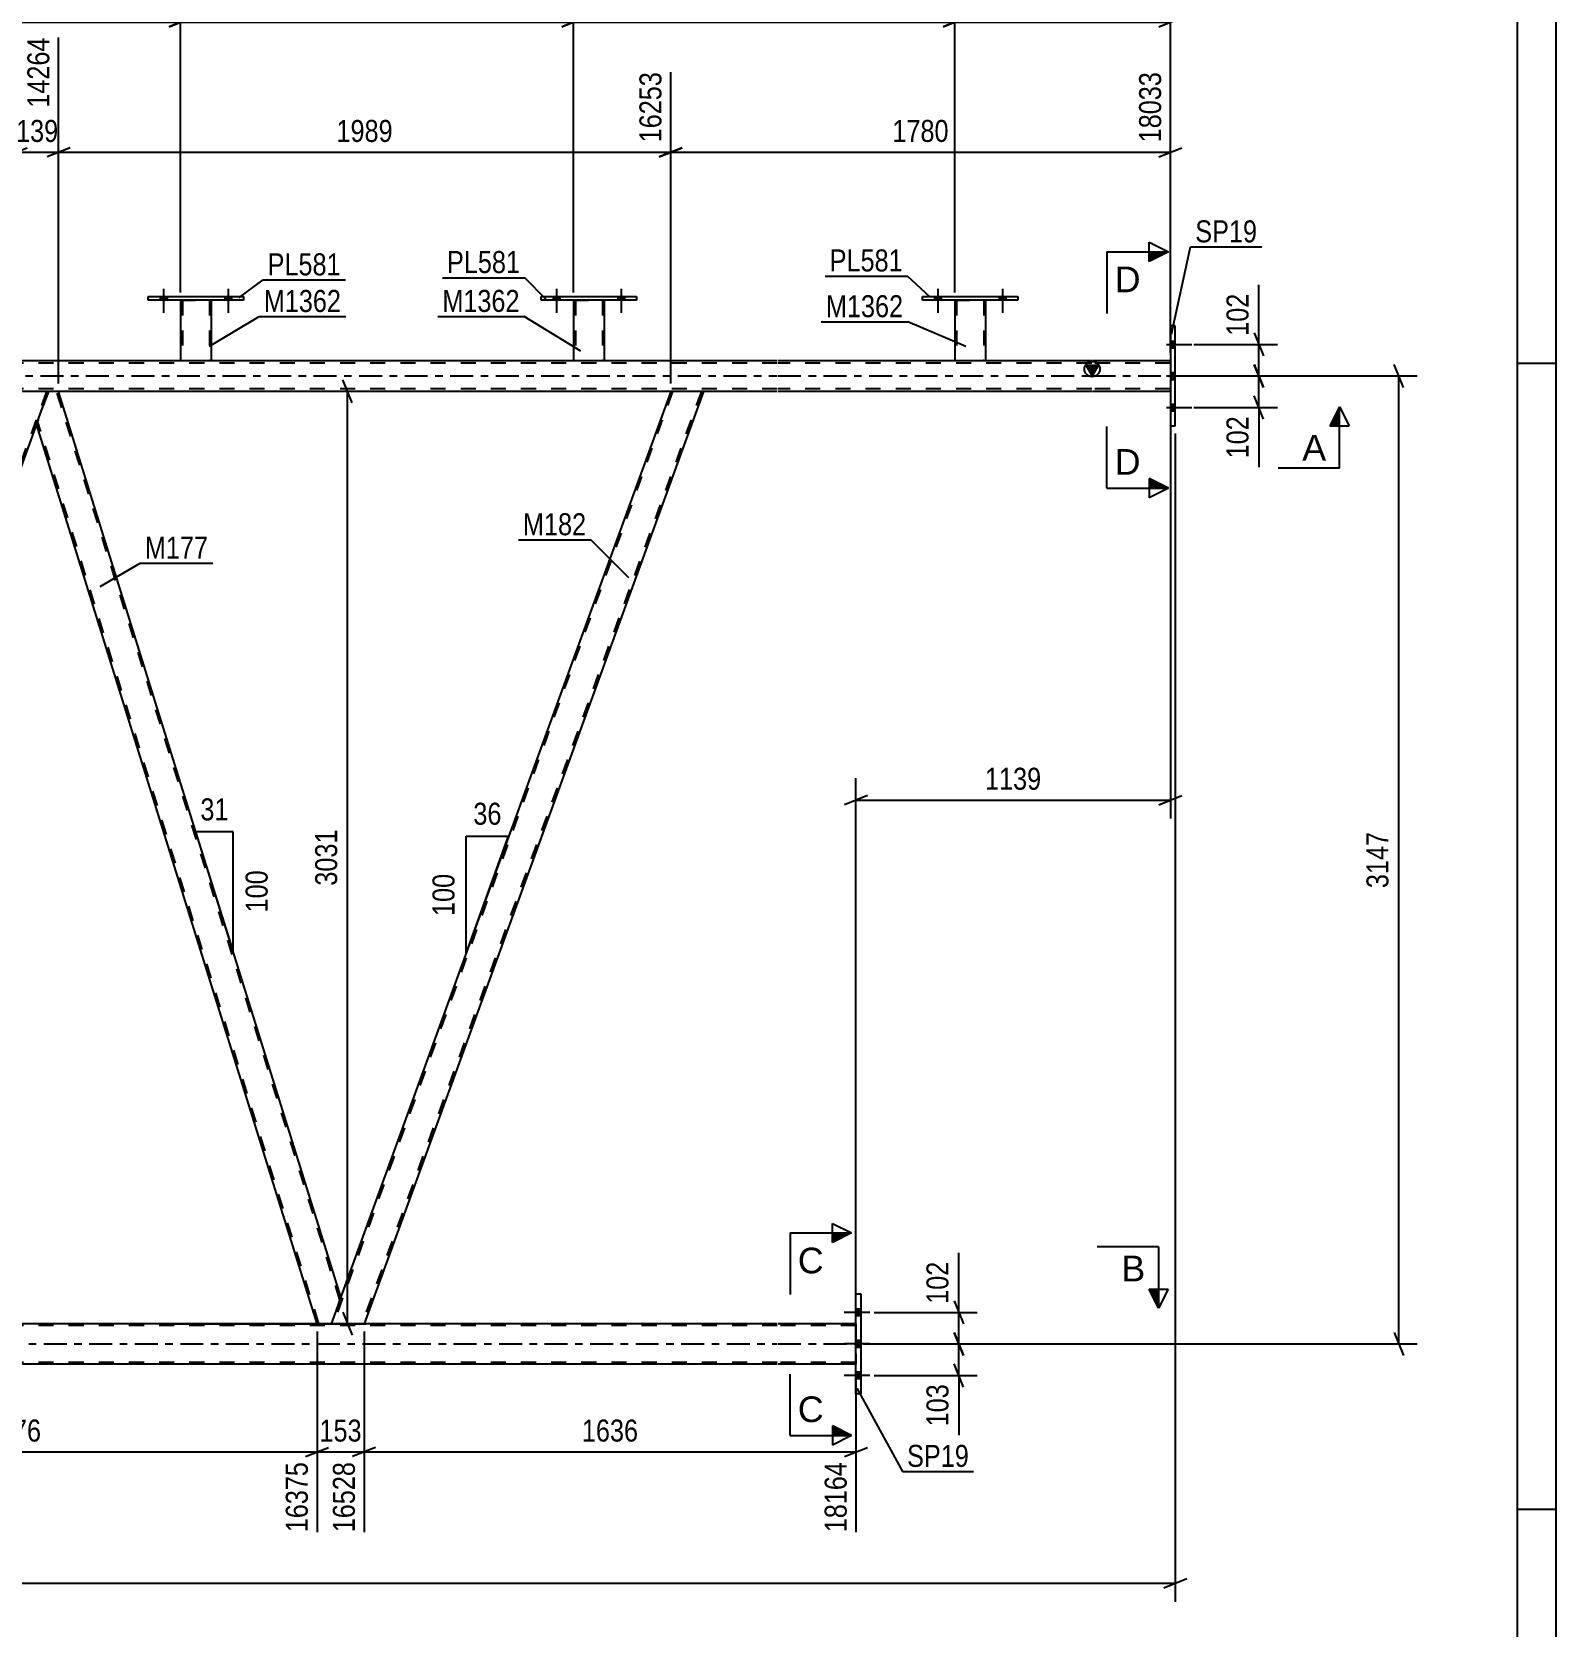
# Model space of a CAD drawing. Header units: millimetres. Extents: x 0 to 841, y 0 to 594.
# Drawn here: x 642.9 to 841, y 282.7 to 490.1 of the extents above; entities that cross this region are included whole.
import ezdxf

# ---------------------------------------------------------------- set-up
doc = ezdxf.new("R2010")
doc.units = ezdxf.units.MM
doc.linetypes.add('DXK_LINE_DOT2', pattern=[3.9198, 1.9599, -1.9599])
doc.linetypes.add('DXK_LINE_DOT3', pattern=[5.9187, 2.979, -0.9799, 0.9799, -0.9799])
doc.styles.add('Arial', font='ARIAL.TTF', dxfattribs={"height": 0.2})
doc.styles.add('Arial Narrow', font='ARIALN.TTF', dxfattribs={"height": 0.2})

# ---------------------------------------------------------------- blocks, each defined once
blk = doc.blocks.new('Unknown-318885195-1133')
at = {"color": 5, "linetype": 'Continuous'}
for p, q in [((841, 0), (841, 594)), ((836, 5), (836, 589)), ((841, 447), (836, 447)), ((841, 298), (836, 298))]:
    blk.add_line(p, q, dxfattribs=at)
blk = doc.blocks.new('Part-318885195-2270 - 2109')
at = {"color": 2, "linetype": 'Continuous'}
for p, q in [((758.64, 455.71), (771.04, 455.71)), ((758.64, 455.23), (758.64, 455.71)), ((771.04, 455.23), (758.64, 455.23)), ((771.04, 455.71), (771.04, 455.23))]:
    blk.add_line(p, q, dxfattribs=at)
blk = doc.blocks.new('Part-318885195-2161 - 2109')
at = {"color": 2, "linetype": 'Continuous'}
for p, q in [((658, 455.71), (670.4, 455.71)), ((658, 455.23), (658, 455.71)), ((670.4, 455.23), (658, 455.23)), ((670.4, 455.71), (670.4, 455.23))]:
    blk.add_line(p, q, dxfattribs=at)
blk = doc.blocks.new('Part-318885195-2166 - 2109')
at = {"color": 2, "linetype": 'Continuous'}
for p, q in [((713.28, 455.23), (713.28, 447.39)), ((717.28, 455.23), (717.28, 447.39)), ((713.28, 447.39), (717.28, 447.39))]:
    blk.add_line(p, q, dxfattribs=at)
at = {"color": 7, "linetype": 'DXK_LINE_DOT2'}
for p, q in [((713.28, 455.23), (717.28, 455.23)), ((713.28, 455.23), (713.28, 455.23)), ((713.28, 455.23), (713.28, 455.23)), ((713.52, 455.23), (713.52, 447.39)), ((717.04, 455.23), (717.04, 447.39)), ((717.28, 455.23), (717.28, 455.23)), ((717.28, 455.23), (717.28, 455.23)), ((717.03, 447.39), (716.99, 447.39)), ((716.99, 447.39), (717.03, 447.39)), ((717.04, 447.39), (717.03, 447.39)), ((717.03, 447.39), (717.04, 447.39))]:
    blk.add_line(p, q, dxfattribs=at)
blk = doc.blocks.new('Part-318885195-2171 - 2109')
at = {"color": 2, "linetype": 'Continuous'}
for p, q in [((709.08, 455.71), (721.48, 455.71)), ((709.08, 455.23), (709.08, 455.71)), ((721.48, 455.23), (709.08, 455.23)), ((721.48, 455.71), (721.48, 455.23))]:
    blk.add_line(p, q, dxfattribs=at)
blk = doc.blocks.new('Bolt-318885195-2330 - 2109')
at = {"linetype": 'Continuous'}
for points in [[(710.64, 455.23), (711.52, 455.23), (711.52, 455.71), (710.64, 455.71)], [(719.04, 455.23), (719.92, 455.23), (719.92, 455.71), (719.04, 455.71)]]:
    blk.add_hatch(color=1, dxfattribs=at).paths.add_polyline_path(points)
at = {"color": 1, "linetype": 'Continuous'}
for p, q in [((711.08, 456.71), (711.08, 453.59)), ((719.48, 456.71), (719.48, 453.59)), ((710.64, 455.71), (710.64, 455.23)), ((711.52, 455.71), (711.52, 455.23)), ((719.04, 455.71), (719.04, 455.23)), ((719.92, 455.71), (719.92, 455.23))]:
    blk.add_line(p, q, dxfattribs=at)
blk = doc.blocks.new('Bolt-318885195-2348 - 2109')
at = {"linetype": 'Continuous'}
for points in [[(710.64, 455.23), (711.52, 455.23), (711.52, 455.71), (710.64, 455.71)], [(719.04, 455.23), (719.92, 455.23), (719.92, 455.71), (719.04, 455.71)]]:
    blk.add_hatch(color=1, dxfattribs=at).paths.add_polyline_path(points)
at = {"color": 1, "linetype": 'Continuous'}
for p, q in [((711.08, 456.71), (711.08, 453.59)), ((719.48, 456.71), (719.48, 453.59)), ((710.64, 455.71), (710.64, 455.23)), ((711.52, 455.71), (711.52, 455.23)), ((719.04, 455.71), (719.04, 455.23)), ((719.92, 455.71), (719.92, 455.23))]:
    blk.add_line(p, q, dxfattribs=at)
blk = doc.blocks.new('Part-318885195-2244 - 2109')
at = {"color": 2, "linetype": 'Continuous'}
for p, q in [((749.99, 313.03), (749.99, 326.03)), ((749.99, 326.03), (750.63, 326.03)), ((750.63, 326.03), (750.63, 313.03)), ((750.63, 313.03), (749.99, 313.03))]:
    blk.add_line(p, q, dxfattribs=at)
blk = doc.blocks.new('Part-318885195-2249 - 2109')
at = {"color": 2, "linetype": 'Continuous'}
for p, q in [((791.5, 451.89), (790.86, 451.89)), ((790.86, 451.89), (790.86, 438.89)), ((791.5, 438.89), (791.5, 451.89)), ((790.86, 438.89), (791.5, 438.89))]:
    blk.add_line(p, q, dxfattribs=at)
blk = doc.blocks.new('Bolt-318885195-2384 - 2109')
at = {"linetype": 'Continuous'}
for points in [[(659.56, 455.23), (660.44, 455.23), (660.44, 455.71), (659.56, 455.71)], [(667.96, 455.23), (668.84, 455.23), (668.84, 455.71), (667.96, 455.71)]]:
    blk.add_hatch(color=1, dxfattribs=at).paths.add_polyline_path(points)
at = {"color": 1, "linetype": 'Continuous'}
for p, q in [((660, 456.71), (660, 453.59)), ((668.4, 456.71), (668.4, 453.59)), ((659.56, 455.71), (659.56, 455.23)), ((660.44, 455.71), (660.44, 455.23)), ((667.96, 455.71), (667.96, 455.23)), ((668.84, 455.71), (668.84, 455.23))]:
    blk.add_line(p, q, dxfattribs=at)
blk = doc.blocks.new('Bolt-318885195-2301 - 2109')
at = {"linetype": 'Continuous'}
for points in [[(749.99, 324.07), (749.99, 323.19), (750.63, 323.19), (750.63, 324.07)], [(749.99, 324.07), (749.99, 323.19), (750.63, 323.19), (750.63, 324.07)], [(749.99, 324.07), (749.99, 323.19), (750.63, 323.19), (750.63, 324.07)], [(749.99, 319.97), (749.99, 319.09), (750.63, 319.09), (750.63, 319.97)], [(749.99, 319.97), (749.99, 319.09), (750.63, 319.09), (750.63, 319.97)], [(749.99, 315.87), (749.99, 314.99), (750.63, 314.99), (750.63, 315.87)], [(749.99, 315.87), (749.99, 314.99), (750.63, 314.99), (750.63, 315.87)], [(749.99, 315.87), (749.99, 314.99), (750.63, 314.99), (750.63, 315.87)]]:
    blk.add_hatch(color=1, dxfattribs=at).paths.add_polyline_path(points)
at = {"color": 1, "linetype": 'Continuous'}
for p, q in [((751.79, 323.63), (748.47, 323.63)), ((751.79, 323.63), (748.47, 323.63)), ((751.79, 323.63), (748.47, 323.63)), ((750.63, 324.07), (749.99, 324.07)), ((750.63, 324.07), (749.99, 324.07)), ((750.63, 324.07), (749.99, 324.07)), ((750.63, 323.19), (749.99, 323.19)), ((750.63, 323.19), (749.99, 323.19)), ((750.63, 323.19), (749.99, 323.19)), ((751.79, 319.53), (748.47, 319.53)), ((751.79, 319.53), (748.47, 319.53)), ((750.63, 319.97), (749.99, 319.97)), ((750.63, 319.97), (749.99, 319.97)), ((750.63, 319.09), (749.99, 319.09)), ((750.63, 319.09), (749.99, 319.09)), ((751.79, 315.43), (748.47, 315.43)), ((751.79, 315.43), (748.47, 315.43)), ((751.79, 315.43), (748.47, 315.43)), ((750.63, 315.87), (749.99, 315.87)), ((750.63, 315.87), (749.99, 315.87)), ((750.63, 315.87), (749.99, 315.87)), ((750.63, 314.99), (749.99, 314.99)), ((750.63, 314.99), (749.99, 314.99)), ((750.63, 314.99), (749.99, 314.99))]:
    blk.add_line(p, q, dxfattribs=at)
blk = doc.blocks.new('Bolt-318885195-2347 - 2109')
at = {"linetype": 'Continuous'}
for points in [[(791.5, 449.05), (791.5, 449.93), (790.86, 449.93), (790.86, 449.05)], [(791.5, 449.05), (791.5, 449.93), (790.86, 449.93), (790.86, 449.05)], [(791.5, 449.05), (791.5, 449.93), (790.86, 449.93), (790.86, 449.05)], [(791.5, 444.95), (791.5, 445.83), (790.86, 445.83), (790.86, 444.95)], [(791.5, 444.95), (791.5, 445.83), (790.86, 445.83), (790.86, 444.95)], [(791.5, 440.85), (791.5, 441.73), (790.86, 441.73), (790.86, 440.85)], [(791.5, 440.85), (791.5, 441.73), (790.86, 441.73), (790.86, 440.85)], [(791.5, 440.85), (791.5, 441.73), (790.86, 441.73), (790.86, 440.85)]]:
    blk.add_hatch(color=1, dxfattribs=at).paths.add_polyline_path(points)
at = {"color": 1, "linetype": 'Continuous'}
for p, q in [((790.34, 449.49), (793.66, 449.49)), ((790.34, 449.49), (793.66, 449.49)), ((790.34, 449.49), (793.66, 449.49)), ((790.86, 449.93), (791.5, 449.93)), ((790.86, 449.93), (791.5, 449.93)), ((790.86, 449.93), (791.5, 449.93)), ((790.86, 449.05), (791.5, 449.05)), ((790.86, 449.05), (791.5, 449.05)), ((790.86, 449.05), (791.5, 449.05)), ((790.34, 445.39), (793.66, 445.39)), ((790.34, 445.39), (793.66, 445.39)), ((790.86, 445.83), (791.5, 445.83)), ((790.86, 445.83), (791.5, 445.83)), ((790.86, 444.95), (791.5, 444.95)), ((790.86, 444.95), (791.5, 444.95)), ((790.34, 441.29), (793.66, 441.29)), ((790.34, 441.29), (793.66, 441.29)), ((790.34, 441.29), (793.66, 441.29)), ((790.86, 441.73), (791.5, 441.73)), ((790.86, 441.73), (791.5, 441.73)), ((790.86, 441.73), (791.5, 441.73)), ((790.86, 440.85), (791.5, 440.85)), ((790.86, 440.85), (791.5, 440.85)), ((790.86, 440.85), (791.5, 440.85))]:
    blk.add_line(p, q, dxfattribs=at)
blk = doc.blocks.new('Part-318885195-2378 - 2109')
at = {"color": 2, "linetype": 'Continuous'}
for p, q in [((762.84, 455.23), (762.84, 447.39)), ((766.84, 455.23), (766.84, 447.39)), ((762.84, 447.39), (766.84, 447.39))]:
    blk.add_line(p, q, dxfattribs=at)
at = {"color": 7, "linetype": 'DXK_LINE_DOT2'}
for p, q in [((762.84, 455.23), (766.84, 455.23)), ((762.84, 455.23), (762.84, 455.23)), ((762.84, 455.23), (762.84, 455.23)), ((763.08, 455.23), (763.08, 447.39)), ((766.6, 455.23), (766.6, 447.39)), ((766.84, 455.23), (766.84, 455.23)), ((766.84, 455.23), (766.84, 455.23)), ((766.58, 447.39), (766.54, 447.39)), ((766.54, 447.39), (766.58, 447.39)), ((766.6, 447.39), (766.58, 447.39)), ((766.58, 447.39), (766.6, 447.39))]:
    blk.add_line(p, q, dxfattribs=at)
blk = doc.blocks.new('Bolt-318885195-2383 - 2109')
at = {"linetype": 'Continuous'}
for points in [[(659.56, 455.23), (660.44, 455.23), (660.44, 455.71), (659.56, 455.71)], [(667.96, 455.23), (668.84, 455.23), (668.84, 455.71), (667.96, 455.71)]]:
    blk.add_hatch(color=1, dxfattribs=at).paths.add_polyline_path(points)
at = {"color": 1, "linetype": 'Continuous'}
for p, q in [((660, 456.71), (660, 453.59)), ((668.4, 456.71), (668.4, 453.59)), ((659.56, 455.71), (659.56, 455.23)), ((660.44, 455.71), (660.44, 455.23)), ((667.96, 455.71), (667.96, 455.23)), ((668.84, 455.71), (668.84, 455.23))]:
    blk.add_line(p, q, dxfattribs=at)
blk = doc.blocks.new('Part-318885195-2462 - 2109')
at = {"color": 2, "linetype": 'Continuous'}
for p, q in [((662.2, 455.23), (662.2, 447.39)), ((666.2, 455.23), (666.2, 447.39)), ((662.2, 447.39), (666.2, 447.39))]:
    blk.add_line(p, q, dxfattribs=at)
at = {"color": 7, "linetype": 'DXK_LINE_DOT2'}
for p, q in [((662.2, 455.23), (666.2, 455.23)), ((662.2, 455.23), (662.2, 455.23)), ((662.2, 455.23), (662.2, 455.23)), ((662.44, 455.23), (662.44, 447.39)), ((665.96, 455.23), (665.96, 447.39)), ((666.2, 455.23), (666.2, 455.23)), ((666.2, 455.23), (666.2, 455.23)), ((665.95, 447.39), (665.91, 447.39)), ((665.91, 447.39), (665.95, 447.39)), ((665.96, 447.39), (665.95, 447.39)), ((665.95, 447.39), (665.96, 447.39))]:
    blk.add_line(p, q, dxfattribs=at)
blk = doc.blocks.new('Part-318885195-2609 - 2109')
at = {"color": 7, "linetype": 'DXK_LINE_DOT2'}
for p, q in [((739.77, 321.93), (64.39, 321.93)), ((749.99, 321.93), (739.87, 321.93)), ((749.99, 322.17), (749.99, 316.89)), ((739.77, 317.13), (64.39, 317.13)), ((749.99, 317.13), (739.87, 317.13))]:
    blk.add_line(p, q, dxfattribs=at)
at = {"color": 2, "linetype": 'Continuous'}
for p, q in [((739.77, 322.17), (605.37, 322.17)), ((749.99, 322.17), (739.87, 322.17)), ((739.77, 316.89), (605.37, 316.89)), ((749.99, 316.89), (739.87, 316.89))]:
    blk.add_line(p, q, dxfattribs=at)
at = {"color": 7, "linetype": 'DXK_LINE_DOT3'}
for p, q in [((64.39, 319.53), (739.77, 319.53)), ((739.87, 319.53), (749.99, 319.53))]:
    blk.add_line(p, q, dxfattribs=at)
blk = doc.blocks.new('Part-318885195-2469 - 2109')
at = {"color": 7, "linetype": 'DXK_LINE_DOT2'}
for p, q in [((641.03, 443.39), (596.91, 322.17)), ((644.78, 443.39), (600.66, 322.17)), ((645.03, 443.39), (643.48, 439.14)), ((596.65, 322.17), (598.41, 326.99)), ((602.67, 326.99), (600.91, 322.17)), ((600.91, 322.17), (596.65, 322.17))]:
    blk.add_line(p, q, dxfattribs=at)
at = {"color": 2, "linetype": 'Continuous'}
for p, q in [((640.77, 443.39), (598.41, 326.99)), ((645.03, 443.39), (640.77, 443.39)), ((643.48, 439.14), (602.67, 326.99))]:
    blk.add_line(p, q, dxfattribs=at)
blk = doc.blocks.new('Part-318885195-2486 - 2109')
at = {"color": 7, "linetype": 'DXK_LINE_DOT2'}
for p, q in [((726.16, 443.39), (682.04, 322.17)), ((729.91, 443.39), (685.79, 322.17)), ((683.05, 325.64), (681.79, 322.17)), ((686.05, 322.17), (681.79, 322.17))]:
    blk.add_line(p, q, dxfattribs=at)
at = {"color": 2, "linetype": 'Continuous'}
for p, q in [((725.91, 443.39), (683.05, 325.64)), ((730.17, 443.39), (686.05, 322.17)), ((730.17, 443.39), (725.91, 443.39))]:
    blk.add_line(p, q, dxfattribs=at)
blk = doc.blocks.new('Part-318885195-2491 - 2109')
at = {"color": 2, "linetype": 'Continuous'}
for p, q in [((643.48, 439.14), (645.03, 443.39)), ((646.35, 443.39), (645.03, 443.39)), ((683.05, 325.64), (646.35, 443.39)), ((679.94, 322.17), (643.48, 439.14)), ((683.05, 325.64), (682.78, 324.89)), ((682.78, 324.89), (681.79, 322.17))]:
    blk.add_line(p, q, dxfattribs=at)
at = {"color": 7, "linetype": 'DXK_LINE_DOT2'}
for p, q in [((682.92, 325.26), (646.1, 443.39)), ((680.19, 322.17), (643.62, 439.51)), ((681.79, 322.17), (679.94, 322.17))]:
    blk.add_line(p, q, dxfattribs=at)
blk = doc.blocks.new('Bolt-318885195-2502 - 2109')
at = {"linetype": 'Continuous'}
for points in [[(760.2, 455.23), (761.08, 455.23), (761.08, 455.71), (760.2, 455.71)], [(768.6, 455.23), (769.48, 455.23), (769.48, 455.71), (768.6, 455.71)]]:
    blk.add_hatch(color=1, dxfattribs=at).paths.add_polyline_path(points)
at = {"color": 1, "linetype": 'Continuous'}
for p, q in [((760.64, 456.71), (760.64, 453.59)), ((769.04, 456.71), (769.04, 453.59)), ((760.2, 455.71), (760.2, 455.23)), ((761.08, 455.71), (761.08, 455.23)), ((768.6, 455.71), (768.6, 455.23)), ((769.48, 455.71), (769.48, 455.23))]:
    blk.add_line(p, q, dxfattribs=at)
blk = doc.blocks.new('Bolt-318885195-2521 - 2109')
at = {"linetype": 'Continuous'}
for points in [[(760.2, 455.23), (761.08, 455.23), (761.08, 455.71), (760.2, 455.71)], [(768.6, 455.23), (769.48, 455.23), (769.48, 455.71), (768.6, 455.71)]]:
    blk.add_hatch(color=1, dxfattribs=at).paths.add_polyline_path(points)
at = {"color": 1, "linetype": 'Continuous'}
for p, q in [((760.64, 456.71), (760.64, 453.59)), ((769.04, 456.71), (769.04, 453.59)), ((760.2, 455.71), (760.2, 455.23)), ((761.08, 455.71), (761.08, 455.23)), ((768.6, 455.71), (768.6, 455.23)), ((769.48, 455.71), (769.48, 455.23))]:
    blk.add_line(p, q, dxfattribs=at)
blk = doc.blocks.new('Part-318885195-2547 - 2109')
at = {"linetype": 'Continuous'}
blk.add_hatch(color=2, dxfattribs=at).paths.add_polyline_path([(780.7, 445.39), (779.9, 446.79), (781.5, 446.79)])
at = {"color": 2, "linetype": 'Continuous'}
for p, q in [((75.79, 447.39), (739.77, 447.39)), ((739.87, 447.39), (780.64, 447.39)), ((780.7, 445.39), (779.9, 446.79)), ((779.9, 446.79), (781.5, 446.79)), ((781.5, 446.79), (780.7, 445.39)), ((780.74, 447.39), (790.86, 447.39)), ((725.91, 443.39), (646.35, 443.39)), ((739.77, 443.39), (730.17, 443.39)), ((780.64, 443.39), (739.87, 443.39)), ((790.86, 443.39), (780.74, 443.39))]:
    blk.add_line(p, q, dxfattribs=at)
at = {"color": 7, "linetype": 'DXK_LINE_DOT2'}
for p, q in [((739.77, 447.07), (75.79, 447.07)), ((780.64, 447.07), (739.87, 447.07)), ((790.86, 447.07), (780.74, 447.07)), ((790.86, 447.39), (790.86, 443.39)), ((739.77, 443.71), (75.79, 443.71)), ((646.35, 443.39), (640.77, 443.39)), ((730.17, 443.39), (725.91, 443.39)), ((780.64, 443.71), (739.87, 443.71)), ((790.86, 443.71), (780.74, 443.71))]:
    blk.add_line(p, q, dxfattribs=at)
at = {"color": 7, "linetype": 'DXK_LINE_DOT3'}
for p, q in [((75.79, 445.39), (739.77, 445.39)), ((739.87, 445.39), (780.64, 445.39)), ((780.74, 445.39), (790.86, 445.39))]:
    blk.add_line(p, q, dxfattribs=at)
at = {"color": 2, "linetype": 'Continuous'}
blk.add_circle((780.7, 446.29), 1, dxfattribs=at)
blk = doc.blocks.new('StraightDimension-318885195-3360 - 2109')
at = {"color": 7, "linetype": 'Continuous'}
for p, q in [((791.5, 437.89), (791.5, 286.02)), ((53.53, 288.42), (791.5, 288.42)), ((790, 287.82), (793, 289.02))]:
    blk.add_line(p, q, dxfattribs=at)
blk = doc.blocks.new('StraightDimension-318885195-3567 - 2109')
at = {"color": 7, "linetype": 'Continuous'}
for p, q in [((679.94, 321.17), (679.94, 295.05)), ((686.06, 321.17), (686.06, 295.05)), ((678.44, 304.89), (681.44, 306.09)), ((679.94, 305.49), (686.06, 305.49)), ((687.56, 306.09), (684.56, 304.89))]:
    blk.add_line(p, q, dxfattribs=at)
at = {"color": 0}
blk.add_wipeout([(686.35, 306.24), (686.35, 310.44), (679.66, 310.44), (679.66, 306.24)], dxfattribs=at)
at = {"color": 0, "linetype": 'Continuous'}
blk.add_wipeout([(685.46, 304.79), (681.26, 304.79), (681.26, 294.45), (685.46, 294.45)], dxfattribs=at)
at = {"color": 3, "style": 'Arial Narrow'}
blk.add_text('153', height=2.863, dxfattribs=at).set_placement((680.26, 306.84))
at = {"color": 3, "linetype": 'Continuous', "style": 'Arial Narrow'}
blk.add_text('16528', height=2.863, rotation=90.0002, dxfattribs=at).set_placement((684.86, 295.05))
blk = doc.blocks.new('StraightDimension-318885195-18154 - 2109')
at = {"color": 7, "linetype": 'Continuous'}
for p, q in [((801.77, 446.89), (802.97, 443.89)), ((793.9, 445.39), (804.77, 445.39)), ((802.37, 441.29), (802.37, 445.39)), ((802.97, 439.79), (801.77, 442.79)), ((793.9, 441.29), (804.77, 441.29))]:
    blk.add_line(p, q, dxfattribs=at)
at = {"color": 0}
blk.add_wipeout([(801.62, 440.76), (797.42, 440.76), (797.42, 434.08), (801.62, 434.08)], dxfattribs=at)
at = {"color": 7, "linetype": 'Continuous'}
blk.add_line((802.37, 441.29), (802.37, 433.55), dxfattribs=at)
blk.add_line((802.37, 441.29), (802.37, 433.55), dxfattribs=at)
at = {"color": 3, "style": 'Arial Narrow'}
blk.add_text('102', height=2.863, rotation=90.0002, dxfattribs=at).set_placement((801.02, 434.68))
blk = doc.blocks.new('StraightDimension-318885195-2644 - 2109')
at = {"color": 7, "linetype": 'Continuous'}
for p, q in [((790.86, 442.39), (790.86, 387.84)), ((749.99, 323.17), (749.99, 393.09)), ((751.49, 390.84), (748.49, 389.64)), ((749.99, 390.24), (790.86, 390.24)), ((789.36, 389.64), (792.36, 390.84))]:
    blk.add_line(p, q, dxfattribs=at)
at = {"color": 0}
blk.add_wipeout([(774.68, 390.99), (774.68, 395.19), (766.17, 395.19), (766.17, 390.99)], dxfattribs=at)
at = {"color": 3, "style": 'Arial Narrow'}
blk.add_text('1139', height=2.863, dxfattribs=at).set_placement((766.77, 391.59))
blk = doc.blocks.new('StraightDimension-318885195-19291 - 2109')
at = {"color": 7, "linetype": 'Continuous'}
for p, q in [((752.38, 323.63), (765.77, 323.63)), ((762.77, 325.13), (763.97, 322.13)), ((763.37, 319.53), (763.37, 323.63)), ((752.38, 319.53), (765.77, 319.53)), ((763.97, 318.03), (762.77, 321.03))]:
    blk.add_line(p, q, dxfattribs=at)
at = {"color": 0}
blk.add_wipeout([(762.62, 330.84), (758.42, 330.84), (758.42, 324.15), (762.62, 324.15)], dxfattribs=at)
at = {"color": 7, "linetype": 'Continuous'}
blk.add_line((763.37, 323.63), (763.37, 331.36), dxfattribs=at)
blk.add_line((763.37, 323.63), (763.37, 331.36), dxfattribs=at)
at = {"color": 3, "style": 'Arial Narrow'}
blk.add_text('102', height=2.863, rotation=90.0002, dxfattribs=at).set_placement((762.02, 324.75))
blk = doc.blocks.new('StraightDimension-318885195-2853 - 2109')
at = {"color": 7, "linetype": 'Continuous'}
for p, q in [((611.12, 456.23), (611.12, 501.84)), ((662.2, 456.23), (662.2, 501.84)), ((612.62, 492), (609.62, 490.8)), ((660.7, 490.8), (663.7, 492)), ((611.12, 491.4), (662.2, 491.4))]:
    blk.add_line(p, q, dxfattribs=at)
at = {"color": 0, "linetype": 'Continuous'}
blk.add_wipeout([(661.6, 502.44), (657.4, 502.44), (657.4, 492.1), (661.6, 492.1)], dxfattribs=at)
at = {"color": 0}
blk.add_wipeout([(640.92, 492.15), (640.92, 496.35), (632.41, 496.35), (632.41, 492.15)], dxfattribs=at)
at = {"color": 3, "linetype": 'Continuous', "style": 'Arial Narrow'}
blk.add_text('14660', height=2.863, rotation=90.0002, dxfattribs=at).set_placement((661, 492.7))
at = {"color": 3, "style": 'Arial Narrow'}
blk.add_text('1277', height=2.863, dxfattribs=at).set_placement((633.01, 492.75))
blk = doc.blocks.new('StraightDimension-318885195-3632 - 2109')
at = {"color": 7, "linetype": 'Continuous'}
for p, q in [((600.91, 321.17), (600.91, 295.05)), ((679.94, 321.17), (679.94, 295.05)), ((602.41, 306.09), (599.41, 304.89)), ((600.91, 305.49), (679.94, 305.49)), ((678.44, 304.89), (681.44, 306.09))]:
    blk.add_line(p, q, dxfattribs=at)
at = {"color": 0}
blk.add_wipeout([(644.68, 306.24), (644.68, 310.44), (636.17, 310.44), (636.17, 306.24)], dxfattribs=at)
at = {"color": 0, "linetype": 'Continuous'}
blk.add_wipeout([(679.34, 304.79), (675.14, 304.79), (675.14, 294.45), (679.34, 294.45)], dxfattribs=at)
at = {"color": 3, "style": 'Arial Narrow'}
blk.add_text('1976', height=2.863, dxfattribs=at).set_placement((636.77, 306.84))
at = {"color": 3, "linetype": 'Continuous', "style": 'Arial Narrow'}
blk.add_text('16375', height=2.863, rotation=90.0002, dxfattribs=at).set_placement((678.74, 295.05))
blk = doc.blocks.new('StraightDimension-318885195-2655 - 2109')
at = {"color": 7, "linetype": 'Continuous'}
for p, q in [((684.51, 441.89), (683.31, 444.89)), ((686.48, 443.39), (681.06, 443.39)), ((683.91, 322.17), (683.91, 443.39)), ((683.31, 323.67), (684.51, 320.67)), ((660.23, 322.17), (686.31, 322.17))]:
    blk.add_line(p, q, dxfattribs=at)
at = {"color": 0}
blk.add_wipeout([(683.16, 387.03), (678.96, 387.03), (678.96, 378.52), (683.16, 378.52)], dxfattribs=at)
at = {"color": 3, "style": 'Arial Narrow'}
blk.add_text('3031', height=2.863, rotation=90.0002, dxfattribs=at).set_placement((682.56, 379.12))
blk = doc.blocks.new('AngleDimension-318885195-19396 - 2109')
at = {"color": 7, "linetype": 'Continuous'}
for p, q in [((668.36, 372.77), (664.2, 386.11)), ((669.02, 386.11), (664.2, 386.11)), ((669.02, 370.65), (664.2, 386.11)), ((669.02, 370.65), (669.02, 386.11))]:
    blk.add_line(p, q, dxfattribs=at)
at = {"color": 0}
for points in [[(669.04, 387.01), (669.04, 391.21), (664.18, 391.21), (664.18, 387.01)], [(674.12, 381.72), (669.92, 381.72), (669.92, 375.04), (674.12, 375.04)]]:
    blk.add_wipeout(points, dxfattribs=at)
at = {"color": 3, "style": 'Arial Narrow'}
blk.add_text('31', height=2.863, dxfattribs=at).set_placement((664.78, 387.61))
blk.add_text('100', height=2.863, rotation=90.0002, dxfattribs=at).set_placement((673.52, 375.64))
blk = doc.blocks.new('StraightDimension-318885195-2863 - 2109')
at = {"color": 7, "linetype": 'Continuous'}
for p, q in [((713.28, 456.23), (713.28, 501.84)), ((762.84, 456.23), (762.84, 501.84)), ((714.78, 492), (711.78, 490.8)), ((761.34, 490.8), (764.34, 492)), ((713.28, 491.4), (762.84, 491.4))]:
    blk.add_line(p, q, dxfattribs=at)
at = {"color": 0, "linetype": 'Continuous'}
blk.add_wipeout([(762.24, 502.44), (758.04, 502.44), (758.04, 492.1), (762.24, 492.1)], dxfattribs=at)
at = {"color": 0}
blk.add_wipeout([(742.32, 492.15), (742.32, 496.35), (733.8, 496.35), (733.8, 492.15)], dxfattribs=at)
at = {"color": 3, "linetype": 'Continuous', "style": 'Arial Narrow'}
blk.add_text('17214', height=2.863, rotation=90.0002, dxfattribs=at).set_placement((761.64, 492.7))
at = {"color": 3, "style": 'Arial Narrow'}
blk.add_text('1277', height=2.863, dxfattribs=at).set_placement((734.4, 492.75))
blk = doc.blocks.new('StraightDimension-318885195-2983 - 2109')
at = {"color": 7, "linetype": 'Continuous'}
for p, q in [((762.84, 456.23), (762.84, 501.84)), ((790.86, 448.39), (790.86, 501.84)), ((764.34, 492), (761.34, 490.8)), ((789.36, 490.8), (792.36, 492)), ((762.84, 491.4), (790.86, 491.4))]:
    blk.add_line(p, q, dxfattribs=at)
at = {"color": 0, "linetype": 'Continuous'}
blk.add_wipeout([(790.26, 502.44), (786.06, 502.44), (786.06, 492.1), (790.26, 492.1)], dxfattribs=at)
at = {"color": 0}
blk.add_wipeout([(780.19, 492.15), (780.19, 496.35), (773.51, 496.35), (773.51, 492.15)], dxfattribs=at)
at = {"color": 3, "linetype": 'Continuous', "style": 'Arial Narrow'}
blk.add_text('18033', height=2.863, rotation=90.0002, dxfattribs=at).set_placement((789.66, 492.7))
at = {"color": 3, "style": 'Arial Narrow'}
blk.add_text('818', height=2.863, dxfattribs=at).set_placement((774.11, 492.75))
blk = doc.blocks.new('StraightDimension-318885195-2993 - 2109')
at = {"color": 7, "linetype": 'Continuous'}
for p, q in [((662.2, 456.23), (662.2, 501.84)), ((713.28, 456.23), (713.28, 501.84)), ((663.7, 492), (660.7, 490.8)), ((711.78, 490.8), (714.78, 492)), ((662.2, 491.4), (713.28, 491.4))]:
    blk.add_line(p, q, dxfattribs=at)
at = {"color": 0, "linetype": 'Continuous'}
blk.add_wipeout([(712.68, 502.44), (708.48, 502.44), (708.48, 492.1), (712.68, 492.1)], dxfattribs=at)
at = {"color": 0}
blk.add_wipeout([(692, 492.15), (692, 496.35), (683.49, 496.35), (683.49, 492.15)], dxfattribs=at)
at = {"color": 3, "linetype": 'Continuous', "style": 'Arial Narrow'}
blk.add_text('15937', height=2.863, rotation=90.0002, dxfattribs=at).set_placement((712.08, 492.7))
at = {"color": 3, "style": 'Arial Narrow'}
blk.add_text('1277', height=2.863, dxfattribs=at).set_placement((684.09, 492.75))
blk = doc.blocks.new('AngleDimension-318885195-3004 - 2109')
at = {"color": 7, "linetype": 'Continuous'}
for p, q in [((699.31, 385.54), (704.85, 385.54)), ((699.31, 370.31), (704.85, 385.54)), ((699.31, 370.31), (699.31, 385.54)), ((701.98, 377.63), (704.85, 385.54))]:
    blk.add_line(p, q, dxfattribs=at)
at = {"color": 0}
for points in [[(704.51, 386.44), (704.51, 390.64), (699.66, 390.64), (699.66, 386.44)], [(698.41, 381.27), (694.21, 381.27), (694.21, 374.58), (698.41, 374.58)]]:
    blk.add_wipeout(points, dxfattribs=at)
at = {"color": 3, "style": 'Arial Narrow'}
blk.add_text('36', height=2.863, dxfattribs=at).set_placement((700.26, 387.04))
blk.add_text('100', height=2.863, rotation=90.0002, dxfattribs=at).set_placement((697.81, 375.18))
blk = doc.blocks.new('StraightDimension-318885195-3015 - 2109')
at = {"color": 7, "linetype": 'Continuous'}
for p, q in [((821.16, 443.89), (819.96, 446.89)), ((791.86, 445.39), (822.96, 445.39)), ((820.56, 319.53), (820.56, 445.39)), ((750.99, 319.53), (822.96, 319.53)), ((819.96, 321.03), (821.16, 318.03))]:
    blk.add_line(p, q, dxfattribs=at)
at = {"color": 0}
blk.add_wipeout([(819.81, 386.71), (815.61, 386.71), (815.61, 378.2), (819.81, 378.2)], dxfattribs=at)
at = {"color": 3, "style": 'Arial Narrow'}
blk.add_text('3147', height=2.863, rotation=90.0002, dxfattribs=at).set_placement((819.21, 378.8))
blk = doc.blocks.new('StraightDimension-318885195-3171 - 2109')
at = {"color": 7, "linetype": 'Continuous'}
for p, q in [((646.35, 444.39), (646.35, 489.41)), ((640.77, 444.39), (640.77, 484.91)), ((639.27, 473.87), (642.27, 475.07)), ((647.85, 475.07), (644.85, 473.87)), ((640.77, 474.47), (646.35, 474.47))]:
    blk.add_line(p, q, dxfattribs=at)
at = {"color": 0}
blk.add_wipeout([(646.9, 475.22), (646.9, 479.42), (640.22, 479.42), (640.22, 475.22)], dxfattribs=at)
at = {"color": 0, "linetype": 'Continuous'}
blk.add_wipeout([(645.75, 490.01), (641.55, 490.01), (641.55, 479.67), (645.75, 479.67)], dxfattribs=at)
at = {"color": 3, "linetype": 'Continuous', "style": 'Arial Narrow'}
blk.add_text('14264', height=2.863, rotation=90.0002, dxfattribs=at).set_placement((645.15, 480.27))
at = {"color": 3, "style": 'Arial Narrow'}
blk.add_text('139', height=2.863, dxfattribs=at).set_placement((640.82, 475.82))
blk = doc.blocks.new('StraightDimension-318885195-3190 - 2109')
at = {"color": 7, "linetype": 'Continuous'}
for p, q in [((646.35, 444.39), (646.35, 489.41)), ((725.91, 444.39), (725.91, 484.91)), ((647.85, 475.07), (644.85, 473.87)), ((724.41, 473.87), (727.41, 475.07)), ((646.35, 474.47), (725.91, 474.47))]:
    blk.add_line(p, q, dxfattribs=at)
at = {"color": 0, "linetype": 'Continuous'}
blk.add_wipeout([(725.31, 485.51), (721.11, 485.51), (721.11, 475.17), (725.31, 475.17)], dxfattribs=at)
at = {"color": 0}
blk.add_wipeout([(690.39, 475.22), (690.39, 479.42), (681.87, 479.42), (681.87, 475.22)], dxfattribs=at)
at = {"color": 3, "linetype": 'Continuous', "style": 'Arial Narrow'}
blk.add_text('16253', height=2.863, rotation=90.0002, dxfattribs=at).set_placement((724.71, 475.77))
at = {"color": 3, "style": 'Arial Narrow'}
blk.add_text('1989', height=2.863, dxfattribs=at).set_placement((682.47, 475.82))
blk = doc.blocks.new('StraightDimension-318885195-3209 - 2109')
at = {"color": 7, "linetype": 'Continuous'}
for p, q in [((725.91, 444.39), (725.91, 484.91)), ((790.86, 448.39), (790.86, 484.91)), ((727.41, 475.07), (724.41, 473.87)), ((789.36, 473.87), (792.36, 475.07)), ((725.91, 474.47), (790.86, 474.47))]:
    blk.add_line(p, q, dxfattribs=at)
at = {"color": 0, "linetype": 'Continuous'}
blk.add_wipeout([(790.26, 485.51), (786.06, 485.51), (786.06, 475.17), (790.26, 475.17)], dxfattribs=at)
at = {"color": 0}
blk.add_wipeout([(762.64, 475.22), (762.64, 479.42), (754.13, 479.42), (754.13, 475.22)], dxfattribs=at)
at = {"color": 3, "linetype": 'Continuous', "style": 'Arial Narrow'}
blk.add_text('18033', height=2.863, rotation=90.0002, dxfattribs=at).set_placement((789.66, 475.77))
at = {"color": 3, "style": 'Arial Narrow'}
blk.add_text('1780', height=2.863, dxfattribs=at).set_placement((754.73, 475.82))
blk = doc.blocks.new('StraightDimension-318885195-3584 - 2109')
at = {"color": 7, "linetype": 'Continuous'}
for p, q in [((686.06, 321.17), (686.06, 295.05)), ((749.99, 315.89), (749.99, 295.05)), ((687.56, 306.09), (684.56, 304.89)), ((686.06, 305.49), (749.99, 305.49)), ((748.49, 304.89), (751.49, 306.09))]:
    blk.add_line(p, q, dxfattribs=at)
at = {"color": 0}
blk.add_wipeout([(722.28, 306.24), (722.28, 310.44), (713.77, 310.44), (713.77, 306.24)], dxfattribs=at)
at = {"color": 0, "linetype": 'Continuous'}
blk.add_wipeout([(749.39, 304.79), (745.19, 304.79), (745.19, 294.45), (749.39, 294.45)], dxfattribs=at)
at = {"color": 3, "style": 'Arial Narrow'}
blk.add_text('1636', height=2.863, dxfattribs=at).set_placement((714.37, 306.84))
at = {"color": 3, "linetype": 'Continuous', "style": 'Arial Narrow'}
blk.add_text('18164', height=2.863, rotation=90.0002, dxfattribs=at).set_placement((748.79, 295.05))
blk = doc.blocks.new('StraightDimension-318885195-18156 - 2109')
at = {"color": 7, "linetype": 'Continuous'}
for p, q in [((801.77, 450.99), (802.97, 447.99)), ((793.9, 449.49), (804.77, 449.49)), ((802.37, 445.39), (802.37, 449.49)), ((802.97, 443.89), (801.77, 446.89)), ((793.9, 445.39), (804.77, 445.39))]:
    blk.add_line(p, q, dxfattribs=at)
at = {"color": 0}
blk.add_wipeout([(801.62, 456.7), (797.42, 456.7), (797.42, 450.01), (801.62, 450.01)], dxfattribs=at)
at = {"color": 7, "linetype": 'Continuous'}
blk.add_line((802.37, 449.49), (802.37, 457.22), dxfattribs=at)
blk.add_line((802.37, 449.49), (802.37, 457.22), dxfattribs=at)
at = {"color": 3, "style": 'Arial Narrow'}
blk.add_text('102', height=2.863, rotation=90.0002, dxfattribs=at).set_placement((801.02, 450.61))
blk = doc.blocks.new('StraightDimension-318885195-19292 - 2109')
at = {"color": 7, "linetype": 'Continuous'}
for p, q in [((752.38, 319.53), (765.77, 319.53)), ((762.77, 321.03), (763.97, 318.03)), ((763.37, 315.43), (763.37, 319.53)), ((752.38, 315.43), (765.77, 315.43)), ((763.97, 313.93), (762.77, 316.93))]:
    blk.add_line(p, q, dxfattribs=at)
at = {"color": 0}
blk.add_wipeout([(762.62, 314.9), (758.42, 314.9), (758.42, 308.22), (762.62, 308.22)], dxfattribs=at)
at = {"color": 7, "linetype": 'Continuous'}
blk.add_line((763.37, 315.43), (763.37, 307.69), dxfattribs=at)
blk.add_line((763.37, 315.43), (763.37, 307.69), dxfattribs=at)
at = {"color": 3, "style": 'Arial Narrow'}
blk.add_text('103', height=2.863, rotation=90.0002, dxfattribs=at).set_placement((762.02, 308.82))
blk = doc.blocks.new('Mark-318885195-2157 - 2109')
at = {"color": 0}
blk.add_wipeout([(683.02, 458.47), (683.02, 461.47), (673.52, 461.47), (673.52, 458.47)], dxfattribs=at)
blk.add_wipeout([(683.02, 458.47), (683.02, 461.47), (673.52, 461.47), (673.52, 458.47)], dxfattribs=at)
at = {"color": 30, "linetype": 'Continuous'}
for p, q in [((669.78, 455.55), (672.92, 457.87)), ((672.92, 457.87), (683.62, 457.87))]:
    blk.add_line(p, q, dxfattribs=at)
at = {"color": 3, "style": 'Arial Narrow'}
blk.add_text('PL581', height=2.863, dxfattribs=at).set_placement((673.52, 458.47))
blk = doc.blocks.new('Mark-318885195-2162 - 2109')
at = {"color": 0}
blk.add_wipeout([(706.28, 453.72), (706.28, 456.72), (696.23, 456.72), (696.23, 453.72)], dxfattribs=at)
blk.add_wipeout([(706.28, 453.72), (706.28, 456.72), (696.23, 456.72), (696.23, 453.72)], dxfattribs=at)
at = {"color": 30, "linetype": 'Continuous'}
for p in [(695.63, 453.12), (714.22, 448.63)]:
    blk.add_line(p, (706.88, 453.12), dxfattribs=at)
at = {"color": 3, "style": 'Arial Narrow'}
blk.add_text('M1362', height=2.863, dxfattribs=at).set_placement((696.23, 453.72))
blk = doc.blocks.new('Mark-318885195-2167 - 2109')
at = {"color": 0}
blk.add_wipeout([(706.34, 458.77), (706.34, 461.77), (696.84, 461.77), (696.84, 458.77)], dxfattribs=at)
blk.add_wipeout([(706.34, 458.77), (706.34, 461.77), (696.84, 461.77), (696.84, 458.77)], dxfattribs=at)
at = {"color": 30, "linetype": 'Continuous'}
for p in [(696.24, 458.17), (709.72, 455.35)]:
    blk.add_line(p, (706.94, 458.17), dxfattribs=at)
at = {"color": 3, "style": 'Arial Narrow'}
blk.add_text('PL581', height=2.863, dxfattribs=at).set_placement((696.84, 458.77))
blk = doc.blocks.new('Mark-318885195-2240 - 2109')
at = {"color": 0}
blk.add_wipeout([(764.68, 303.55), (764.68, 306.55), (756.64, 306.55), (756.64, 303.55)], dxfattribs=at)
blk.add_wipeout([(764.68, 303.55), (764.68, 306.55), (756.64, 306.55), (756.64, 303.55)], dxfattribs=at)
at = {"color": 30, "linetype": 'Continuous'}
for p, q in [((750.1, 313.79), (756.04, 302.95)), ((756.04, 302.95), (765.28, 302.95))]:
    blk.add_line(p, q, dxfattribs=at)
at = {"color": 3, "style": 'Arial Narrow'}
blk.add_text('SP19', height=2.863, dxfattribs=at).set_placement((756.64, 303.55))
blk = doc.blocks.new('Mark-318885195-2245 - 2109')
at = {"color": 0}
blk.add_wipeout([(802.14, 462.76), (802.14, 465.76), (794.1, 465.76), (794.1, 462.76)], dxfattribs=at)
blk.add_wipeout([(802.14, 462.76), (802.14, 465.76), (794.1, 465.76), (794.1, 462.76)], dxfattribs=at)
at = {"color": 30, "linetype": 'Continuous'}
for p, q in [((791.01, 450.82), (793.5, 462.16)), ((793.5, 462.16), (802.74, 462.16))]:
    blk.add_line(p, q, dxfattribs=at)
at = {"color": 3, "style": 'Arial Narrow'}
blk.add_text('SP19', height=2.863, dxfattribs=at).set_placement((794.1, 462.76))
blk = doc.blocks.new('Mark-318885195-2266 - 2109')
at = {"color": 0}
blk.add_wipeout([(756.08, 458.98), (756.08, 461.98), (746.58, 461.98), (746.58, 458.98)], dxfattribs=at)
blk.add_wipeout([(756.08, 458.98), (756.08, 461.98), (746.58, 461.98), (746.58, 458.98)], dxfattribs=at)
at = {"color": 30, "linetype": 'Continuous'}
for p in [(745.98, 458.38), (759.63, 455.62)]:
    blk.add_line(p, (756.68, 458.38), dxfattribs=at)
at = {"color": 3, "style": 'Arial Narrow'}
blk.add_text('PL581', height=2.863, dxfattribs=at).set_placement((746.58, 458.98))
blk = doc.blocks.new('Mark-318885195-2374 - 2109')
at = {"color": 0}
blk.add_wipeout([(756.14, 453.03), (756.14, 456.03), (746.09, 456.03), (746.09, 453.03)], dxfattribs=at)
blk.add_wipeout([(756.14, 453.03), (756.14, 456.03), (746.09, 456.03), (746.09, 453.03)], dxfattribs=at)
at = {"color": 30, "linetype": 'Continuous'}
for p in [(745.49, 452.43), (764.26, 449.21)]:
    blk.add_line(p, (756.74, 452.43), dxfattribs=at)
at = {"color": 3, "style": 'Arial Narrow'}
blk.add_text('M1362', height=2.863, dxfattribs=at).set_placement((746.09, 453.03))
blk = doc.blocks.new('Mark-318885195-2458 - 2109')
at = {"color": 0}
blk.add_wipeout([(683.07, 453.71), (683.07, 456.71), (673.02, 456.71), (673.02, 453.71)], dxfattribs=at)
blk.add_wipeout([(683.07, 453.71), (683.07, 456.71), (673.02, 456.71), (673.02, 453.71)], dxfattribs=at)
at = {"color": 30, "linetype": 'Continuous'}
for p, q in [((665.98, 449.25), (672.42, 453.11)), ((672.42, 453.11), (683.67, 453.11))]:
    blk.add_line(p, q, dxfattribs=at)
at = {"color": 3, "style": 'Arial Narrow'}
blk.add_text('M1362', height=2.863, dxfattribs=at).set_placement((673.02, 453.71))
blk = doc.blocks.new('Mark-318885195-2482 - 2109')
at = {"color": 0}
blk.add_wipeout([(714.93, 424.68), (714.93, 427.68), (706.71, 427.68), (706.71, 424.68)], dxfattribs=at)
blk.add_wipeout([(714.93, 424.68), (714.93, 427.68), (706.71, 427.68), (706.71, 424.68)], dxfattribs=at)
at = {"color": 30, "linetype": 'Continuous'}
for p in [(706.11, 424.08), (720.48, 419.13)]:
    blk.add_line(p, (715.53, 424.08), dxfattribs=at)
at = {"color": 3, "style": 'Arial Narrow'}
blk.add_text('M182', height=2.863, dxfattribs=at).set_placement((706.71, 424.68))
blk = doc.blocks.new('Mark-318885195-2487 - 2109')
at = {"color": 0}
blk.add_wipeout([(665.79, 421.63), (665.79, 424.63), (657.56, 424.63), (657.56, 421.63)], dxfattribs=at)
blk.add_wipeout([(665.79, 421.63), (665.79, 424.63), (657.56, 424.63), (657.56, 421.63)], dxfattribs=at)
at = {"color": 30, "linetype": 'Continuous'}
for p, q in [((651.77, 418.03), (656.96, 421.03)), ((656.96, 421.03), (666.39, 421.03))]:
    blk.add_line(p, q, dxfattribs=at)
at = {"color": 3, "style": 'Arial Narrow'}
blk.add_text('M177', height=2.863, dxfattribs=at).set_placement((657.56, 421.63))
blk = doc.blocks.new('SectionMark-318885195-3751 - 2109')
at = {"color": 6, "linetype": 'Continuous'}
for p, q in [((812.86, 433.39), (812.86, 441.39)), ((812.86, 441.39), (814.11, 438.89))]:
    blk.add_line(p, q, dxfattribs=at)
at = {"color": 0, "linetype": 'Continuous'}
blk.add_wipeout([(811.11, 434.39), (811.11, 437.89), (808, 437.89), (808, 434.39)], dxfattribs=at)
at = {"linetype": 'Continuous'}
blk.add_hatch(color=6, dxfattribs=at).paths.add_polyline_path([(812.86, 438.89), (811.61, 438.89), (812.86, 441.39)])
at = {"color": 6, "linetype": 'Continuous'}
for p, q in [((812.86, 441.39), (811.61, 438.89)), ((811.61, 438.89), (814.11, 438.89)), ((812.86, 433.39), (804.86, 433.39))]:
    blk.add_line(p, q, dxfattribs=at)
at = {"color": 3, "linetype": 'Continuous', "style": 'Arial'}
blk.add_text('A', height=3.34, dxfattribs=at).set_placement((808, 434.39))
blk = doc.blocks.new('SectionMark-318885195-3753 - 2109')
at = {"color": 6, "linetype": 'Continuous'}
for p in [(789.34, 332.17), (790.59, 326.67)]:
    blk.add_line(p, (789.34, 324.17), dxfattribs=at)
at = {"color": 0, "linetype": 'Continuous'}
blk.add_wipeout([(787.59, 327.67), (787.59, 331.17), (784.48, 331.17), (784.48, 327.67)], dxfattribs=at)
at = {"linetype": 'Continuous'}
blk.add_hatch(color=6, dxfattribs=at).paths.add_polyline_path([(788.09, 326.67), (789.34, 326.67), (789.34, 324.17)])
at = {"color": 6, "linetype": 'Continuous'}
for p, q in [((789.34, 332.17), (781.34, 332.17)), ((788.09, 326.67), (790.59, 326.67)), ((789.34, 324.17), (788.09, 326.67))]:
    blk.add_line(p, q, dxfattribs=at)
at = {"color": 3, "linetype": 'Continuous', "style": 'Arial'}
blk.add_text('B', height=3.34, dxfattribs=at).set_placement((784.48, 327.67))
blk = doc.blocks.new('SectionMark-318885195-3759 - 2109')
at = {"linetype": 'Continuous'}
for points in [[(746.93, 332.71), (746.93, 333.96), (749.43, 333.96)], [(746.93, 307.62), (746.93, 308.87), (749.43, 307.62)]]:
    blk.add_hatch(color=6, dxfattribs=at).paths.add_polyline_path(points)
at = {"color": 6, "linetype": 'Continuous'}
for p, q in [((741.43, 333.96), (749.43, 333.96)), ((746.93, 332.71), (746.93, 335.21)), ((746.93, 335.21), (749.43, 333.96)), ((749.43, 333.96), (746.93, 332.71)), ((741.43, 307.62), (749.43, 307.62)), ((749.43, 307.62), (746.93, 308.87)), ((746.93, 308.87), (746.93, 306.37)), ((749.43, 307.62), (746.93, 306.37))]:
    blk.add_line(p, q, dxfattribs=at)
at = {"color": 0, "linetype": 'Continuous'}
for points in [[(745.8, 328.71), (745.8, 332.21), (742.43, 332.21), (742.43, 328.71)], [(745.8, 309.37), (745.8, 312.87), (742.43, 312.87), (742.43, 309.37)]]:
    blk.add_wipeout(points, dxfattribs=at)
at = {"color": 6, "linetype": 'Continuous'}
for p, q in [((741.43, 333.96), (741.43, 325.96)), ((741.43, 307.62), (741.43, 315.62))]:
    blk.add_line(p, q, dxfattribs=at)
at = {"color": 3, "linetype": 'Continuous', "style": 'Arial'}
for p in [(742.43, 328.71), (742.43, 309.37)]:
    blk.add_text('C', height=3.34, dxfattribs=at).set_placement(p)
blk = doc.blocks.new('SectionMark-318885195-3761 - 2109')
at = {"linetype": 'Continuous'}
for points in [[(788.12, 460.28), (788.12, 461.53), (790.62, 461.53)], [(788.12, 430.8), (788.12, 432.05), (790.62, 430.8)]]:
    blk.add_hatch(color=6, dxfattribs=at).paths.add_polyline_path(points)
at = {"color": 6, "linetype": 'Continuous'}
for p, q in [((788.12, 460.28), (788.12, 462.78)), ((788.12, 462.78), (790.62, 461.53)), ((782.62, 461.53), (790.62, 461.53)), ((790.62, 461.53), (788.12, 460.28)), ((790.62, 430.8), (788.12, 432.05)), ((788.12, 432.05), (788.12, 429.55)), ((782.62, 430.8), (790.62, 430.8)), ((790.62, 430.8), (788.12, 429.55))]:
    blk.add_line(p, q, dxfattribs=at)
at = {"color": 0, "linetype": 'Continuous'}
for points in [[(786.99, 456.28), (786.99, 459.78), (783.62, 459.78), (783.62, 456.28)], [(786.99, 432.55), (786.99, 436.05), (783.62, 436.05), (783.62, 432.55)]]:
    blk.add_wipeout(points, dxfattribs=at)
at = {"color": 6, "linetype": 'Continuous'}
for p, q in [((782.62, 461.53), (782.62, 453.53)), ((782.62, 430.8), (782.62, 438.8))]:
    blk.add_line(p, q, dxfattribs=at)
at = {"color": 3, "linetype": 'Continuous', "style": 'Arial'}
for p in [(783.62, 456.28), (783.62, 432.55)]:
    blk.add_text('D', height=3.34, dxfattribs=at).set_placement(p)

msp = doc.modelspace()

# ---------------------------------------------------------------- block references
for name in ['Unknown-318885195-1133', 'Bolt-318885195-2384 - 2109', 'Bolt-318885195-2383 - 2109', 'Bolt-318885195-2330 - 2109', 'Bolt-318885195-2348 - 2109', 'Bolt-318885195-2502 - 2109', 'Bolt-318885195-2521 - 2109', 'Part-318885195-2161 - 2109', 'Part-318885195-2462 - 2109', 'Part-318885195-2171 - 2109', 'Part-318885195-2166 - 2109', 'Part-318885195-2270 - 2109', 'Part-318885195-2378 - 2109', 'Part-318885195-2249 - 2109', 'Bolt-318885195-2347 - 2109', 'Part-318885195-2547 - 2109', 'Part-318885195-2469 - 2109', 'Part-318885195-2491 - 2109', 'Part-318885195-2486 - 2109', 'Part-318885195-2244 - 2109', 'Bolt-318885195-2301 - 2109', 'Part-318885195-2609 - 2109']:
    msp.add_blockref(name, (0, 0))

# ---------------------------------------------------------------- next in the draw order: block references
for name in ['StraightDimension-318885195-2853 - 2109', 'StraightDimension-318885195-2863 - 2109', 'StraightDimension-318885195-3360 - 2109']:
    msp.add_blockref(name, (0, 0))

# ---------------------------------------------------------------- next in the draw order: block references
for name in ['StraightDimension-318885195-2993 - 2109', 'StraightDimension-318885195-2983 - 2109', 'StraightDimension-318885195-3171 - 2109', 'StraightDimension-318885195-18154 - 2109', 'StraightDimension-318885195-2644 - 2109', 'Mark-318885195-2482 - 2109', 'AngleDimension-318885195-3004 - 2109', 'StraightDimension-318885195-3567 - 2109']:
    msp.add_blockref(name, (0, 0))

# ---------------------------------------------------------------- next in the draw order: block references
for name in ['StraightDimension-318885195-19291 - 2109', 'StraightDimension-318885195-3632 - 2109']:
    msp.add_blockref(name, (0, 0))

# ---------------------------------------------------------------- next in the draw order: block references
for name in ['StraightDimension-318885195-3015 - 2109', 'StraightDimension-318885195-2655 - 2109']:
    msp.add_blockref(name, (0, 0))

# ---------------------------------------------------------------- next in the draw order: block references
for name in ['StraightDimension-318885195-3190 - 2109', 'StraightDimension-318885195-18156 - 2109', 'SectionMark-318885195-3751 - 2109', 'Mark-318885195-2487 - 2109', 'AngleDimension-318885195-19396 - 2109', 'SectionMark-318885195-3753 - 2109', 'StraightDimension-318885195-3584 - 2109']:
    msp.add_blockref(name, (0, 0))

# ---------------------------------------------------------------- next in the draw order: block references
for name in ['StraightDimension-318885195-3209 - 2109', 'Mark-318885195-2157 - 2109', 'Mark-318885195-2162 - 2109', 'StraightDimension-318885195-19292 - 2109']:
    msp.add_blockref(name, (0, 0))

# ---------------------------------------------------------------- next in the draw order: block references
for name in ['Mark-318885195-2245 - 2109', 'Mark-318885195-2167 - 2109', 'Mark-318885195-2266 - 2109', 'Mark-318885195-2458 - 2109', 'Mark-318885195-2240 - 2109']:
    msp.add_blockref(name, (0, 0))

# ---------------------------------------------------------------- next in the draw order: block references
for name in ['SectionMark-318885195-3761 - 2109', 'Mark-318885195-2374 - 2109', 'SectionMark-318885195-3759 - 2109']:
    msp.add_blockref(name, (0, 0))

doc.saveas('drawing.dxf')
